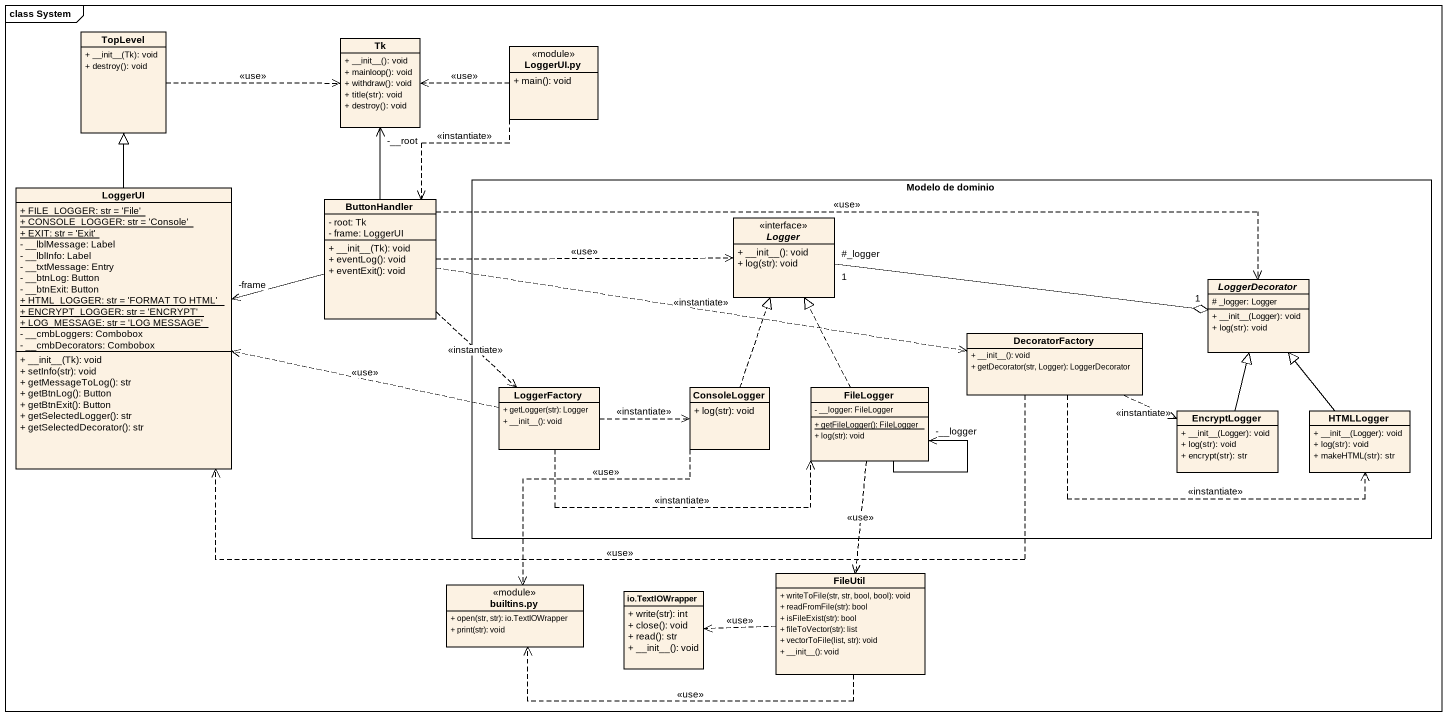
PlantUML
@startuml
mainframe class System
hide circle
hide empty members
skinparam classAttributeIconSize 0
class TopLevel {
  + ~__init~__(Tk): void
  + destroy(): void
}
class Tk {
  + ~__init~__(): void
  + mainloop(): void
  + withdraw(): void
  + title(str): void
  + destroy(): void
}
class "LoggerUI.py" as LoggerUI_py <<module>> {
  + main(): void
}
class LoggerUI {
  {static} + FILE_LOGGER: str = 'File'
  {static} + CONSOLE_LOGGER: str = 'Console'
  {static} + EXIT: str = 'Exit'
  - __lblMessage: Label
  - __lblInfo: Label
  - __txtMessage: Entry
  - __btnLog: Button
  - __btnExit: Button
  {static} + HTML_LOGGER: str = 'FORMAT TO HTML'
  {static} + ENCRYPT_LOGGER: str = 'ENCRYPT'
  {static} + LOG_MESSAGE: str = 'LOG MESSAGE'
  - __cmbLoggers: Combobox
  - __cmbDecorators: Combobox
  + ~__init~__(Tk): void
  + setInfo(str): void
  + getMessageToLog(): str
  + getBtnLog(): Button
  + getBtnExit(): Button
  + getSelectedLogger(): str
  + getSelectedDecorator(): str
}
class ButtonHandler {
  - root: Tk
  - frame: LoggerUI
  + ~__init~__(Tk): void
  + eventLog(): void
  + eventExit(): void
}
rectangle "Modelo de dominio" as Modelo_de_dominio {
  interface Logger {
    + ~__init~__(): void
    + log(str): void
  }
  abstract class LoggerDecorator {
    # _logger: Logger
    + ~__init~__(Logger): void
    + log(str): void
  }
  class DecoratorFactory {
    + ~__init~__(): void
    + getDecorator(str, Logger): LoggerDecorator
  }
  class LoggerFactory {
    + getLogger(str): Logger
    + ~__init~__(): void
  }
  class ConsoleLogger {
    + log(str): void
  }
  class FileLogger {
    - __logger: FileLogger
    {static} + getFileLogger(): FileLogger
    + log(str): void
  }
  class EncryptLogger {
    + ~__init~__(Logger): void
    + log(str): void
    + encrypt(str): str
  }
  class HTMLLogger {
    + ~__init~__(Logger): void
    + log(str): void
    + makeHTML(str): str
  }
}
class "builtins.py" as builtins_py <<module>> {
  + open(str, str): io.TextIOWrapper
  + print(str): void
}
class "io.TextIOWrapper" as io_TextIOWrapper {
  + write(str): int
  + close(): void
  + read(): str
  + ~__init~__(): void
}
class FileUtil {
  + writeToFile(str, str, bool, bool): void
  + readFromFile(str): bool
  + isFileExist(str): bool
  + fileToVector(str): list
  + vectorToFile(list, str): void
  + ~__init~__(): void
}
TopLevel .right.> Tk : <<use>>
LoggerUI_py .left.> Tk : <<use>>
LoggerUI_py ..> ButtonHandler : <<instantiate>>
LoggerUI -up-|> TopLevel
ButtonHandler -up-> "-__root" Tk
ButtonHandler -left-> "-frame" LoggerUI
ButtonHandler .right.> Logger : <<use>>
ButtonHandler .right.> LoggerDecorator : <<use>>
ButtonHandler .right.> DecoratorFactory : <<instantiate>>
ButtonHandler ..> LoggerFactory : <<instantiate>>
Logger "#_logger\n1" -right-o "1" LoggerDecorator
DecoratorFactory .left.> LoggerUI : <<use>>
DecoratorFactory .right.> EncryptLogger : <<instantiate>>
DecoratorFactory .right.> HTMLLogger : <<instantiate>>
LoggerFactory .left.> LoggerUI : <<use>>
LoggerFactory .right.> ConsoleLogger : <<instantiate>>
LoggerFactory .right.> FileLogger : <<instantiate>>
ConsoleLogger .up.|> Logger
ConsoleLogger ..> builtins_py : <<use>>
FileLogger .up.|> Logger
FileLogger --> "-__logger" FileLogger
FileLogger ..> FileUtil : <<use>>
EncryptLogger -up-|> LoggerDecorator
HTMLLogger -up-|> LoggerDecorator
FileUtil .left.> builtins_py : <<use>>
FileUtil .left.> io_TextIOWrapper : <<use>>
@enduml
